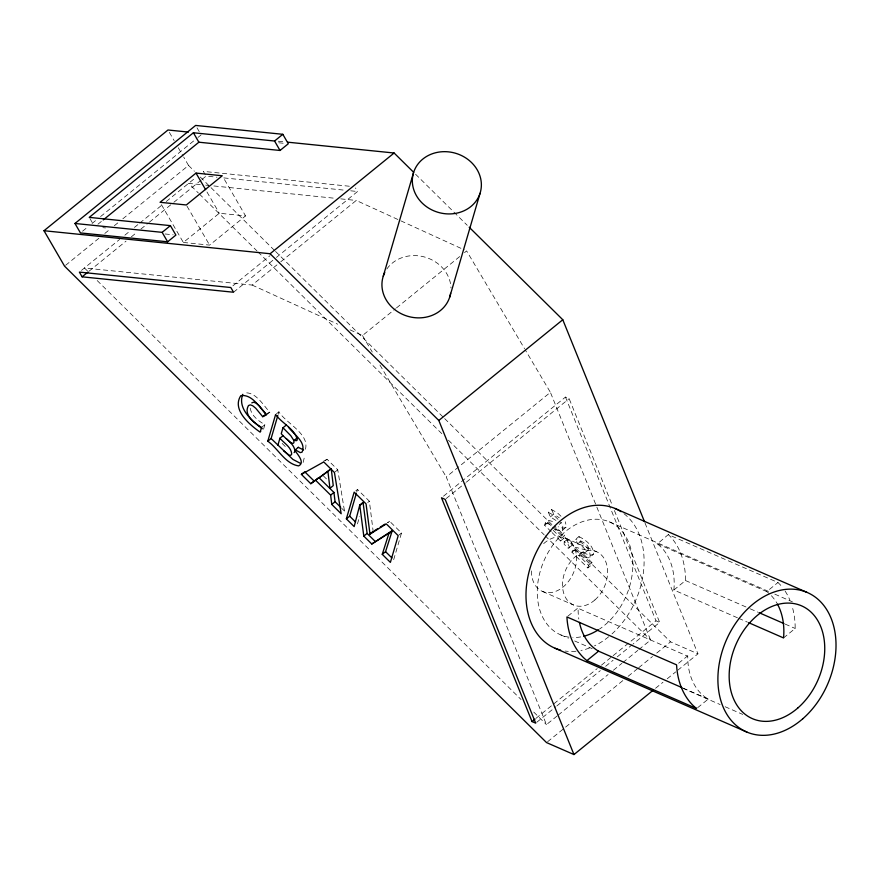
<?xml version="1.0" encoding="UTF-8"?>
<svg xmlns="http://www.w3.org/2000/svg" width="880" height="880" viewBox="0 0 880 880"><rect width="100%" height="100%" fill="white"/><g stroke="black" fill="none" stroke-linecap="round" stroke-linejoin="round"><path stroke-width="0.66" stroke-dasharray="4.4 3.3" d="M697.653 707.685L708.235 699.083L706.926 698.324A61.545 45.243 -67.2 0 1 687.753 656.238L578.116 608.3A61.545 45.243 -67.2 0 0 578.798 619.003M737.418 617.771L673.86 589.996L674.036 588.027A61.545 45.243 -67.2 0 0 657.393 543.895L668.305 534.589L777.964 582.505L779.768 584.276A76.054 55.913 -67.2 0 1 782.188 587.048M250.228 408.199C251.471 415.932 258.599 420.97 264.869 424.721L263.472 429.495L260.997 431.508M278.179 414.348L278.916 411.807C285.428 422.928 310.035 433.741 305.36 449.471L303.556 449.933M356.741 491.997L357.478 489.456L369.369 501.204L373.142 531.278M357.467 523.886L359.645 516.428M393.69 559.691L401.511 532.972L389.62 521.224L387.288 522.687M551.188 531.707L544.632 525.228L545.27 523.05L548.57 520.366L555.39 522.269M544.632 525.228L547.943 522.544L548.57 520.366M552.123 532.631L560.549 540.958L561.319 538.329L564.63 535.645L554.708 525.844M560.549 540.958L563.86 538.274L564.63 535.645M578.941 536.591C585.442 539.748 594.649 546.414 593.307 554.499L590.37 555.159L582.054 552.684L591.932 562.639L591.162 565.257L587.851 567.952L571.934 552.211L572.572 550.044L575.883 547.36L586.696 550.198L588.852 549.285C588.753 545.182 584.254 542.718 580.976 541.189L578.941 536.591L575.641 539.275L577.665 543.873C580.954 545.402 585.442 547.866 585.541 551.969L583.385 552.882L572.572 550.044M571.934 552.211L575.245 549.527L575.883 547.36M587.851 567.952L588.621 565.323L578.743 555.368L587.07 557.843L589.314 557.7L593.307 554.499M554.895 529.485L559.768 530.849L562.694 530.2L562.826 526.372L560.703 522.445M562.694 530.2L566.434 526.658L565.29 521.796M589.996 557.183C591.349 549.098 582.131 542.432 575.641 539.275M303.149 462.429L304.15 458.205L303.38 455.114M564.201 541.75L564.157 544.291L568.172 548.251L572.561 545.017L571.472 541.871L568.194 539.044L564.201 541.75L568.172 544.555L569.294 546.799L568.876 548.24M567.512 539.055L567.083 540.54L568.227 542.795L572.176 545.556M561.539 522.291L559.207 524.447M82.555 231.209L87.857 226.908M92.081 223.465L96.316 220.022M100.551 216.59L196.878 138.325M197.945 137.467L201.113 134.882M97.933 224.235L102.179 220.781M65.615 265.309L99.528 237.754M104.819 233.453L110.121 229.141M114.356 225.698L118.602 222.255M122.837 218.812L188.54 165.44L183.744 157.168M81.488 270.38L119.636 239.393M124.872 235.191L130.229 230.78M134.431 227.425L138.688 223.971M139.744 223.102L162.063 204.974M166.265 201.509L195.932 177.397M89.056 271.194L126.038 241.142M131.351 236.83L136.664 232.507M140.91 229.053L148.346 223.014M149.413 222.145L172.788 203.148M173.855 202.29L201.135 180.125M202.125 179.322L206.096 176.099L217.008 177.21M161.425 204.666L183.348 242.451L219.307 213.235L245.553 215.908L223.63 178.123M183.348 242.451L209.594 245.113L245.553 215.908M232.925 285.791L270.017 255.662M233.552 292.237L275.352 258.28M276.419 257.411L357.533 191.51L355.476 187.968M87.417 270.897L84.491 268.004L252.12 285.065L279.752 262.614M280.808 261.745L356.257 200.453L464.145 249.788M350.086 329.868L362.483 335.544L395.428 308.77M396.495 307.912L460.251 256.102M464.508 252.659L466.631 250.932L524.579 348.744M266.497 414.876L269.797 412.192C263.043 404.954 255.596 391.369 244.156 392.931M276.441 413.82L278.916 411.807M261.558 427.416L264.869 424.721M325.413 460.592L327.063 459.25L337.744 469.799L344.487 511.06L342.826 512.402M335.258 471.812L337.744 469.799M355.828 490.798L357.478 489.456M367.719 502.546L369.369 501.204M387.97 522.566L389.62 521.224M557.084 716.001L546.458 724.636L446.259 476.96L550.407 392.348L525.272 349.921M443.498 496.188L565.488 397.067L569.151 398.662L612.348 505.45M399.025 534.985L401.511 532.972M446.226 498.531L465.3 483.032M466.356 482.174L569.151 398.662M555.984 520.487L550.363 516.89L548.339 512.292L551.639 509.608L557.403 512.842L561.704 516.934M550.363 516.89L553.674 514.206L559.284 517.792M577.665 543.873L580.976 541.189M578.699 555.511L582.054 552.684M584.859 552.783L588.17 550.099M588.621 565.323L591.932 562.639M567.941 616.11L578.138 607.838M673.86 589.996L685.498 580.536L685.465 577.049A76.054 55.913 -67.2 0 0 670.109 536.349L668.305 534.589M535.997 718.322L597.212 668.591M601.458 665.137L612.084 656.502M613.151 655.644L656.007 620.818L659.67 622.413L633.171 643.94M536.745 722.282L555.819 706.783M556.875 705.925L600.325 670.626M605.627 666.325L613.041 660.297M617.276 656.854L632.115 644.798M558.151 715.132L608.091 674.553M613.404 670.241L621.907 663.333M622.974 662.464L637.846 650.375M638.913 649.517L650.595 640.024L550.407 392.348M547.613 741.73L564.564 727.947M565.62 727.089L623.909 679.734M628.144 676.291L637.681 668.547M638.737 667.689L652.52 656.491M656.755 653.048L670.527 641.861L697.95 653.84L676.753 671.055M678.623 663.212L687.797 655.765M657.096 543.686L766.755 591.613L777.964 582.505M655.556 688.27L662.981 682.253M667.216 678.799L675.697 671.913M783.53 637.923L795.168 628.463L795.124 624.976A76.054 55.913 -67.2 0 0 791.802 605.33M566.005 527.516L563.068 528.165L558.195 526.801M323.532 461.219L327.063 459.25M266.959 413.545L269.797 412.192M278.322 141.229L285.131 141.922M278.762 142.78L285.582 143.473M349.338 186.23L203.346 171.38L205.403 174.922M223.828 177.903L345.257 190.256M350.713 190.817L357.533 191.51M200.266 184.569L188.628 183.392L198.396 193.039M205.722 185.13L208.45 185.405M213.906 185.966L333.971 198.176M340.791 198.869L356.257 200.453M102.861 227.656L105.556 227.931M165.077 233.981L173.184 234.806M545.27 523.05L552.079 524.953M609.257 521.807L769.802 591.965M774.818 594.154L792.385 601.832M685.498 580.536L749.056 608.311M750.299 608.861L757.779 612.128M785.191 624.107L795.168 628.463M565.411 538.109L596.464 551.683M738.661 618.31L747.384 622.127M542.575 591.47L573.628 605.044M683.309 688.193L708.235 699.083M560.846 634.931L568.37 638.22M574.64 640.959L592.196 648.637M682.506 688.105L720.137 704.55M725.153 706.739L742.72 714.406M548.339 512.292L554.092 515.526L559.053 520.322M252.12 285.065L337.689 324.192M766.755 591.613L767.052 591.822A61.545 45.243 -67.2 0 1 769.285 593.67M415.558 174.207L467.236 225.291M188.54 165.44L194.403 171.237M200.266 177.034L210.045 186.692M211.024 187.66L274.571 250.481M275.55 251.438L443.707 417.659M444.686 418.627L670.527 641.861M547.943 522.544L551.683 526.24M552.618 527.164L563.86 538.274M575.245 549.527L591.162 565.257M553.201 530.31L561.319 538.329M199.375 194.007L256.993 250.965M257.972 251.933L442.563 434.39M448.426 440.187L544.137 534.787M545.116 535.755L650.595 640.024M323.499 475.992L326.425 478.885M282.15 443.41L285.945 447.161M341.66 508.266L344.487 511.06M97.185 280.555L521.059 699.534M533.764 712.085L546.458 724.636M362.483 335.544L372.262 352.044M379.94 365.002L446.259 476.96M197.01 127.798L199.749 132.517M206.976 191.983L219.307 213.235M169.356 132.363L174.152 140.635M178.255 147.719L183.051 155.991M186.989 206.151L209.594 245.113M89.947 218.559L92.686 223.278M551.639 509.608L553.674 514.206M645.007 522.995L697.95 653.84M614.405 510.543L659.67 622.413M565.488 397.067L656.007 620.818M543.697 543.609A29.018 21.087 -66.4 0 1 575.487 550.429A29.018 21.087 -66.4 0 1 557.117 590.777A29.018 21.087 -66.4 0 1 531.454 570.493M623.975 513.711A76.043 55.231 -66.4 0 1 612.018 633.875M608.674 636.757A76.043 55.231 -66.4 0 1 594.462 645.865M589.556 647.977A76.043 55.231 -66.4 0 1 580.899 650.485M575.982 651.233A76.043 55.231 -66.4 0 1 565.202 651.046M568.997 637.175A61.523 44.693 -66.4 0 1 546.997 554.488A61.523 44.693 -66.4 0 1 624.118 534.006A61.523 44.693 -66.4 0 1 599.478 629.079M580.69 636.911A61.523 44.693 -66.4 0 1 572.814 637.505M785.125 591.085A76.054 55.913 -67.2 0 1 789.954 600.27M771.386 595.716A61.545 45.243 -67.2 0 1 776.809 602.987M386.837 269.016A34.826 30.811 16.3 0 1 425.194 257.191A34.826 30.811 16.3 0 1 450.967 287.936M594.924 599.929A29.018 21.087 -66.4 0 0 597.663 552.255A29.018 21.087 -66.4 0 0 562.562 582.923A29.018 21.087 -66.4 0 0 594.924 599.929"/><path stroke-width="1.32" d="M359.755 505.087L354.167 526.581L346.357 518.859L354.178 492.14L366.058 503.888L369.996 534.127L386.309 523.908L398.2 535.656L390.39 562.386L382.25 554.334L388.784 533.83L392.095 531.135L371.8 544.005L363.792 536.096L359.755 505.087L363.066 502.403L367.103 533.412L375.1 541.321M288.431 427.163C293.315 433.961 306.68 442.255 302.06 452.155L300.245 452.617C285.681 444.004 306.757 459.646 299.838 465.124L298.628 465.894C285.208 463.958 278.102 448.448 267.795 441.21L275.616 414.491C281.71 423.247 294.734 428.714 297.253 439.615A5.94 2.365 50.9 0 1 294.976 440.396M267.795 441.21L271.106 438.526L277.805 415.624M277.904 445.159L279.939 438.196L283.239 435.512M286.297 425.073L282.986 427.768L281.248 433.708C285.703 439.307 294.437 443.564 294.998 451.429L294.107 452.606M298.353 447.414L303.556 449.933M383.251 276.243L413.644 172.304L394.108 153.01L287.859 142.197M346.357 518.859L349.668 516.175L356.367 493.273M449.669 297.231L480.051 193.303A34.826 30.811 16.3 0 0 438.438 152.163A34.826 30.811 16.3 0 0 422.059 202.95A34.826 30.811 16.3 0 0 480.051 193.303M382.25 554.334L385.55 551.65L392.095 531.135M242.781 394.339C237.182 408.617 252.274 421.179 262.328 428.747M653.444 689.997L573.969 754.567L546.546 742.588L64.559 266.167L44 230.725L167.981 129.998L188.419 132.077M282.821 134.31L274.56 141.02L193.402 132.759L89.254 217.371L170.412 225.632L175.89 235.081L167.629 241.802L80.443 232.925L74.965 223.476L195.635 125.433L282.821 134.31L288.299 143.759L280.038 150.469L198.88 142.208L103.246 219.923M196.009 173.085L160.061 202.301L186.307 204.974L222.255 175.758L196.009 173.085L205.601 189.618M82.115 276.826L233.552 292.237L230.813 287.518L79.365 272.107L82.115 276.826L88.066 271.997M74.965 223.476L162.14 232.353L170.412 225.632M44 230.725L270.127 253.737L394.108 153.01M262.702 416.691L266.497 414.876C259.743 407.638 252.296 394.053 240.845 395.615C231.561 409.673 249.733 424.853 260.161 432.179L261.558 427.416C254.43 423.335 243.166 414.898 248.479 405.559L250.305 404.866L252.736 405.779L255.783 408.298L262.702 416.691L266.002 413.996L259.094 405.614L256.047 403.095L253.616 402.182L251.79 402.875M286.319 438.713L289.432 441.562A5.94 2.365 50.9 0 0 293.953 442.299L293.909 440.55L297.209 437.866M295.053 450.098L298.408 447.227M340.725 507.331L335.071 501.754L333.949 492.448L318.934 477.609L310.783 483.703L301.378 474.397L303.853 472.384M310.783 483.703L318.934 477.609M327.921 471.405L331.232 468.721L333.256 485.628L329.945 488.323L327.921 471.405L319.22 477.708L331.232 468.721M301.378 474.397L323.752 461.934L334.433 472.483L341.176 513.744L331.771 504.438L330.649 495.132L333.949 492.448M331.771 504.438L335.071 501.754M573.969 754.567L438.801 420.464L562.782 319.737L469.183 227.216M360.008 505.329L363.319 502.645M363.792 536.096L367.103 533.412M369.831 533.962L373.307 531.443L369.996 534.127M371.8 544.005L391.842 530.893M586.927 660.616L696.597 708.543L694.441 706.761A76.054 55.913 -67.2 0 1 676.786 667.942L676.588 664.862L566.929 616.946L567.127 620.015A76.054 55.913 -67.2 0 0 584.782 658.834L586.927 660.616L598.565 651.167L682.066 687.654M532.026 721.545L535.689 723.14L445.17 499.389L441.507 497.794L532.026 721.545L535.007 719.125M374.473 530.706L377.971 528.517M380.303 527.065L384.956 524.139M300.278 463.276L292.919 459.426L271.106 438.526M614.966 508.464L806.872 592.328M759.022 612.667L783.948 623.557M748.627 622.666L783.53 637.923L783.706 635.954A61.545 45.243 -67.2 0 0 777.315 603.889M555.137 648.274L747.043 732.138M598.565 651.167L597.256 650.408A61.545 45.243 -67.2 0 1 579.425 622.38M283.591 450.791L289.179 455.158L290.796 455.301L291.698 454.113C291.39 447.128 283.932 443.135 279.939 438.196M270.127 253.737L438.801 420.464M282.986 427.768L290.774 435.677L293.909 440.55M315.634 480.293L330.649 495.132M304.678 471.713L314.094 481.008M349.668 516.175L355.52 521.961M385.55 551.65L391.886 557.909M274.56 141.02L280.038 150.469M193.402 132.759L198.88 142.208M162.14 232.353L167.629 241.802M562.782 319.737L644.501 521.719M560.626 650.122A76.043 55.231 -66.4 0 1 534.435 556.248A76.043 55.231 -66.4 0 1 621.115 511.687M598.521 629.706A61.523 44.693 -66.4 0 1 583.693 636.273M450.615 293.315A34.826 30.811 16.3 0 1 407 316.063A34.826 30.811 16.3 0 1 384.769 272.503M797.885 707.949A61.523 44.693 -66.4 0 0 803.704 606.87A61.523 44.693 -66.4 0 0 729.278 671.88A61.523 44.693 -66.4 0 0 797.885 707.949M802.824 718.729A76.043 55.231 -66.4 0 0 810.007 593.802A76.043 55.231 -66.4 0 0 718.036 674.157A76.043 55.231 -66.4 0 0 802.824 718.729"/></g></svg>
